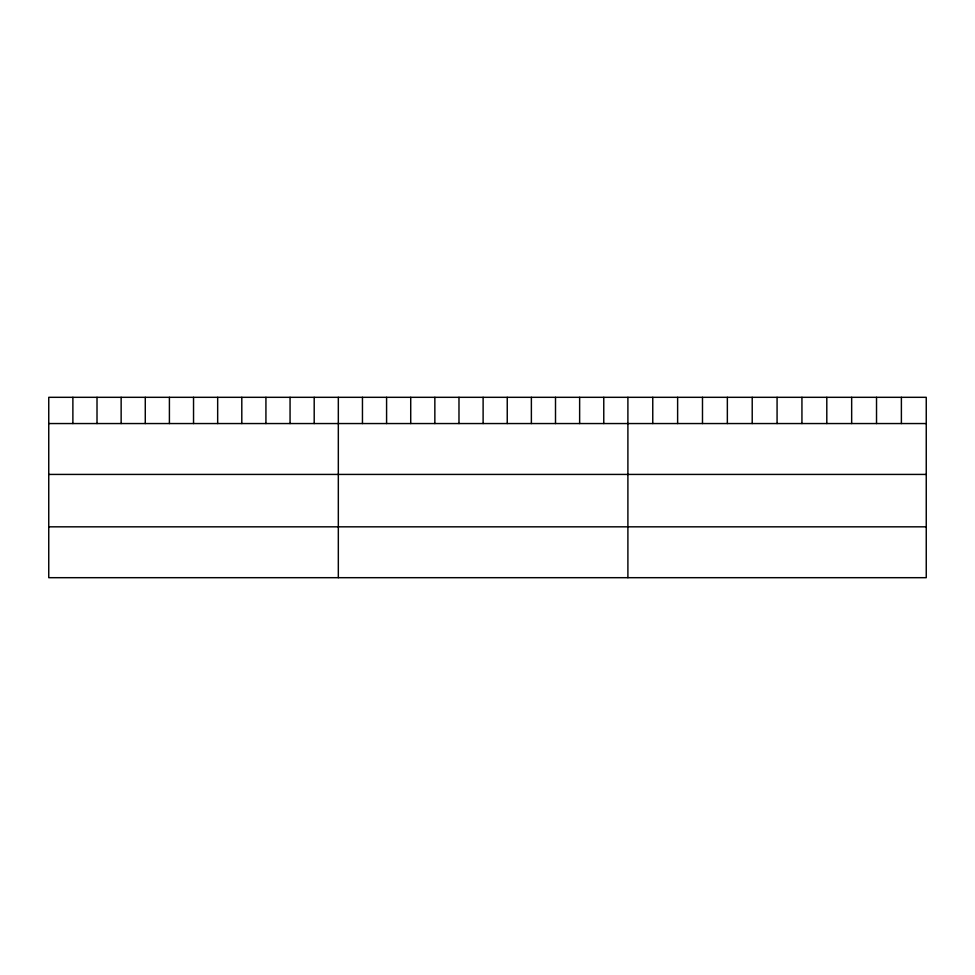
<?xml version="1.0" encoding="UTF-8"?>
<svg xmlns="http://www.w3.org/2000/svg" width="975" height="975" viewBox="0 0 975 975"><rect width="100%" height="100%" fill="white"/><g stroke="black" fill="none" stroke-linecap="round" stroke-linejoin="round"><path stroke-width="1.46" d="M926.25 423.552L926.25 577.688L48.75 577.688L48.75 397.312L926.25 397.312L926.25 423.552L48.75 423.552M48.75 474.423L926.25 474.423M48.75 526.829L926.25 526.829M901.388 397.312L901.388 423.552M876.525 397.312L876.525 423.552M851.662 397.312L851.662 423.552M826.8 397.312L826.8 423.552M801.938 397.312L801.938 423.552M777.075 397.312L777.075 423.552M752.213 397.312L752.213 423.552M727.35 397.312L727.35 423.552M702.487 397.312L702.487 423.552M677.625 397.312L677.625 423.552M652.763 397.312L652.763 423.552M627.9 397.312L627.9 577.688M603.769 397.312L603.769 423.552M579.638 397.312L579.638 423.552M555.506 397.312L555.506 423.552M531.375 397.312L531.375 423.552M507.244 397.312L507.244 423.552M483.112 397.312L483.112 423.552M458.981 397.312L458.981 423.552M434.85 397.312L434.85 423.552M410.719 397.312L410.719 423.552M386.587 397.312L386.587 423.552M362.456 397.312L362.456 423.552M338.325 397.312L338.325 577.688M314.194 397.312L314.194 423.552M290.062 397.312L290.062 423.552M265.931 397.312L265.931 423.552M241.8 397.312L241.8 423.552M217.669 397.312L217.669 423.552M193.538 397.312L193.538 423.552M169.406 397.312L169.406 423.552M145.275 397.312L145.275 423.552M121.144 397.312L121.144 423.552M97.012 397.312L97.012 423.552M72.881 397.312L72.881 423.552"/></g></svg>
